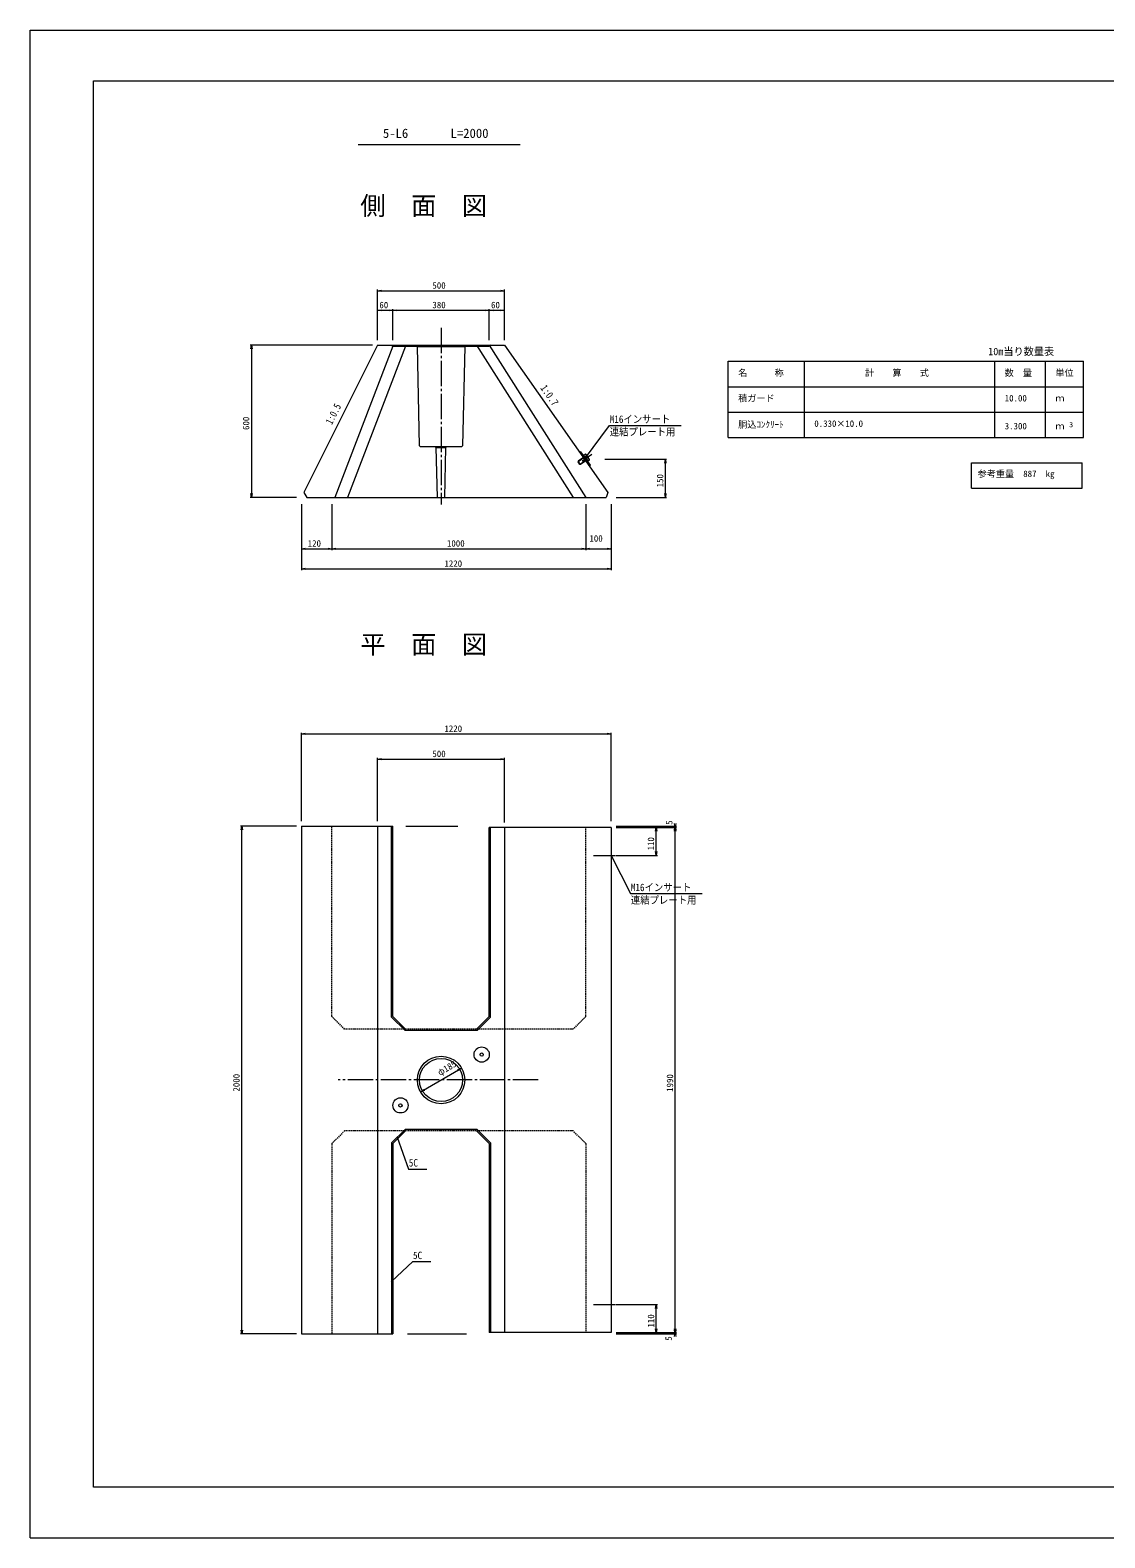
# Model space of a CAD drawing. Units: millimetres on the paper, with parts at other scales. Extents: x 0 to 841, y 1 to 595.
# Drawn here: x 0 to 423, y 1 to 595 of the extents above; entities that cross this region are included whole.
import ezdxf
from ezdxf.enums import TextEntityAlignment as Align

# ---------------------------------------------------------------- set-up
doc = ezdxf.new("R2010")
doc.units = ezdxf.units.MM
doc.linetypes.add('USER1', pattern=[0.75, 0.5, -0.25])
doc.linetypes.add('USER2', pattern=[13, 10, -1, 1, -1])
for name, color, linetype, lineweight in [('0_2', 7, 'Continuous', 18), ('D-MTR-FRAM（材料表図枠）', 2, 'Continuous', 18), ('D-STR-DIM（寸法）', 7, 'Continuous', 18), ('D-STR-HTXT（旗揚げ）', 7, 'Continuous', 18), ('D-STR-STRn（構造物）', 7, 'USER2', 18), ('D-STR（構造物外形線）', 1, 'Continuous', 18), ('D-TTL(外枠）', 2, 'Continuous', 18), ('DEFPOINTS_3', 8, 'Continuous', 18), ('用紙-作図レイヤ', 5, 'Continuous', 18)]:
    doc.layers.add(name, color=color, linetype=linetype, lineweight=lineweight)
for name, color, linetype in [('D-MTR-TXT(文字列）', 7, 'Continuous'), ('D-MTR（材料表タイトル）', 7, 'Continuous'), ('D-STR-TXT（文字）', 7, 'Continuous'), ('D-TTL-TXT（文字）', 7, 'Continuous')]:
    doc.layers.add(name, color=color, linetype=linetype)
doc.styles.add('ＭＳ ゴシック', font='')
doc.styles.get('ＭＳ ゴシック').set_extended_font_data('MS Gothic')

msp = doc.modelspace()

# ---------------------------------------------------------------- linework, layer by layer
at = {"layer": '0_2'}
for p, q in [((136.946, 492.558), (138.446, 492.808)), ((138.446, 492.308), (136.946, 492.558)), ((136.946, 492.558), (137.146, 492.558)), ((185.446, 492.808), (186.946, 492.558)), ((186.946, 492.558), (185.446, 492.308)), ((186.946, 492.558), (186.746, 492.558)), ((136.946, 484.873), (138.446, 485.123)), ((138.446, 484.623), (136.946, 484.873)), ((136.946, 484.873), (137.146, 484.873)), ((141.446, 485.123), (142.946, 484.873)), ((142.946, 484.873), (141.446, 484.623)), ((142.946, 484.873), (142.746, 484.873)), ((142.946, 484.873), (144.446, 485.123)), ((144.446, 484.623), (142.946, 484.873)), ((142.946, 484.873), (143.146, 484.873)), ((179.446, 485.123), (180.946, 484.873)), ((180.946, 484.873), (179.446, 484.623)), ((180.946, 484.873), (180.746, 484.873)), ((180.946, 484.873), (182.446, 485.123)), ((182.446, 484.623), (180.946, 484.873)), ((180.946, 484.873), (181.146, 484.873)), ((185.446, 485.123), (186.946, 484.873)), ((186.946, 484.873), (185.446, 484.623)), ((186.946, 484.873), (186.746, 484.873)), ((86.955, 469.669), (87.205, 471.169)), ((87.205, 471.169), (87.455, 469.669)), ((87.205, 471.169), (87.205, 470.969)), ((218.446, 426.169), (218.628, 426.634)), ((218.446, 426.169), (218.742, 426.571)), ((218.446, 426.169), (218.837, 426.481)), ((250.064, 424.669), (250.314, 426.169)), ((250.314, 426.169), (250.564, 424.669)), ((250.314, 426.169), (250.314, 425.969)), ((87.205, 411.169), (86.955, 412.669)), ((87.455, 412.669), (87.205, 411.169)), ((87.205, 411.169), (87.205, 411.369)), ((250.314, 411.169), (250.064, 412.669)), ((250.564, 412.669), (250.314, 411.169)), ((250.314, 411.169), (250.314, 411.369)), ((106.946, 390.931), (108.446, 391.181)), ((108.446, 390.681), (106.946, 390.931)), ((106.946, 390.931), (107.146, 390.931)), ((117.446, 391.181), (118.946, 390.931)), ((118.946, 390.931), (117.446, 390.681)), ((118.946, 390.931), (118.746, 390.931)), ((118.946, 390.931), (120.446, 391.181)), ((120.446, 390.681), (118.946, 390.931)), ((118.946, 390.931), (119.146, 390.931)), ((217.446, 391.181), (218.946, 390.931)), ((218.946, 390.931), (217.446, 390.681)), ((218.946, 390.931), (218.746, 390.931)), ((218.946, 390.931), (220.446, 391.181)), ((220.446, 390.681), (218.946, 390.931)), ((218.946, 390.931), (219.146, 390.931)), ((227.446, 391.181), (228.946, 390.931)), ((228.946, 390.931), (227.446, 390.681)), ((228.946, 390.931), (228.746, 390.931)), ((106.946, 382.99), (108.446, 383.24)), ((108.446, 382.74), (106.946, 382.99)), ((106.946, 382.99), (107.146, 382.99)), ((227.446, 383.24), (228.946, 382.99)), ((228.946, 382.99), (227.446, 382.74)), ((228.946, 382.99), (228.746, 382.99)), ((106.946, 317.968), (108.446, 318.218)), ((108.446, 317.718), (106.946, 317.968)), ((106.946, 317.968), (107.146, 317.968)), ((227.446, 318.218), (228.946, 317.968)), ((228.946, 317.968), (227.446, 317.718)), ((228.946, 317.968), (228.746, 317.968)), ((136.946, 308.035), (138.446, 308.285)), ((138.446, 307.785), (136.946, 308.035)), ((136.946, 308.035), (137.146, 308.035)), ((185.446, 308.285), (186.946, 308.035)), ((186.946, 308.035), (185.446, 307.785)), ((186.946, 308.035), (186.746, 308.035)), ((83.143, 280.135), (83.393, 281.635)), ((83.393, 281.635), (83.643, 280.135)), ((83.393, 281.635), (83.393, 281.435)), ((246.467, 279.635), (246.717, 281.135)), ((246.717, 281.135), (246.967, 279.635)), ((246.717, 281.135), (246.717, 280.935)), ((254.212, 281.135), (253.962, 282.635)), ((253.962, 280.135), (254.212, 281.635)), ((253.962, 279.635), (254.212, 281.135)), ((254.462, 282.635), (254.212, 281.135)), ((254.212, 281.635), (254.462, 280.135)), ((254.212, 281.635), (254.212, 281.435)), ((254.212, 281.135), (254.212, 281.335)), ((254.212, 281.135), (254.462, 279.635)), ((254.212, 281.135), (254.212, 280.935)), ((246.717, 270.135), (246.467, 271.635)), ((246.967, 271.635), (246.717, 270.135)), ((246.717, 270.135), (246.717, 270.335)), ((168.517, 185.752), (169.939, 186.291)), ((169.939, 186.291), (168.769, 185.32)), ((169.939, 186.291), (169.766, 186.19)), ((153.953, 176.98), (155.123, 177.951)), ((155.375, 177.519), (153.953, 176.98)), ((153.953, 176.98), (154.126, 177.081)), ((144.672, 159.068), (144.84, 158.597)), ((144.672, 159.068), (144.956, 158.657)), ((144.672, 159.068), (144.712, 158.57)), ((142.446, 102.291), (142.71, 102.715)), ((142.446, 102.291), (142.811, 102.632)), ((142.446, 102.291), (142.887, 102.526)), ((246.496, 91.635), (246.746, 93.135)), ((246.746, 93.135), (246.996, 91.635)), ((246.746, 93.135), (246.746, 92.935)), ((246.746, 82.135), (246.496, 83.635)), ((246.996, 83.635), (246.746, 82.135)), ((254.212, 82.135), (253.962, 83.635)), ((254.462, 83.635), (254.212, 82.135)), ((83.393, 81.635), (83.143, 83.135)), ((83.643, 83.135), (83.393, 81.635)), ((83.393, 81.635), (83.393, 81.835)), ((246.746, 82.135), (246.746, 82.335)), ((254.212, 81.635), (253.962, 83.135)), ((253.962, 80.635), (254.212, 82.135)), ((254.462, 83.135), (254.212, 81.635)), ((254.212, 82.135), (254.212, 82.335)), ((254.212, 82.135), (254.462, 80.635)), ((254.212, 82.135), (254.212, 81.935)), ((254.212, 81.635), (254.212, 81.835))]:
    msp.add_line(p, q, dxfattribs=at)
at = {"layer": 'D-MTR-FRAM（材料表図枠）'}
for p, q in [((275.08, 464.783), (415.08, 464.783)), ((275.08, 434.783), (275.08, 464.783)), ((305.08, 434.783), (305.08, 464.783)), ((380.08, 434.783), (380.08, 464.783)), ((400.08, 434.783), (400.08, 464.783)), ((400.08, 434.783), (400.08, 464.783)), ((415.08, 434.783), (415.08, 464.783)), ((275.08, 454.783), (415.08, 454.783)), ((275.08, 444.783), (415.08, 444.783)), ((275.08, 434.783), (415.08, 434.783)), ((370.994, 414.783), (370.994, 424.783)), ((370.994, 424.783), (414.487, 424.783)), ((414.487, 414.783), (414.487, 424.783)), ((370.994, 414.783), (414.487, 414.783))]:
    msp.add_line(p, q, dxfattribs=at)
at = {"layer": 'D-STR-DIM（寸法）'}
for p, q in [((136.946, 473.169), (136.946, 493.058)), ((186.946, 473.169), (186.946, 493.058)), ((137.146, 492.558), (186.746, 492.558)), ((136.946, 473.169), (136.946, 485.373)), ((137.146, 484.873), (142.746, 484.873)), ((142.946, 473.169), (142.946, 485.373)), ((142.946, 473.169), (142.946, 485.373)), ((143.146, 484.873), (180.746, 484.873)), ((180.946, 473.169), (180.946, 485.373)), ((180.946, 473.169), (180.946, 485.373)), ((181.146, 484.873), (186.746, 484.873)), ((186.946, 473.169), (186.946, 485.373)), ((134.946, 471.169), (86.705, 471.169)), ((87.205, 470.969), (87.205, 411.369)), ((226.43, 426.169), (250.814, 426.169)), ((250.314, 411.369), (250.314, 425.969)), ((104.946, 411.169), (86.705, 411.169)), ((230.93, 411.169), (250.814, 411.169)), ((106.946, 408.49), (106.946, 390.431)), ((106.946, 408.49), (106.946, 382.49)), ((118.946, 408.49), (118.946, 390.431)), ((118.946, 408.49), (118.946, 390.431)), ((218.946, 408.49), (218.946, 390.431)), ((218.946, 408.49), (218.946, 390.431)), ((228.946, 408.49), (228.946, 390.431)), ((228.946, 408.49), (228.946, 382.49)), ((107.146, 390.931), (118.746, 390.931)), ((119.146, 390.931), (218.746, 390.931)), ((219.146, 390.931), (228.746, 390.931)), ((107.146, 382.99), (228.746, 382.99)), ((106.946, 283.635), (106.946, 318.468)), ((107.146, 317.968), (228.746, 317.968)), ((228.946, 283.635), (228.946, 318.468)), ((136.946, 283.635), (136.946, 308.535)), ((137.146, 308.035), (186.746, 308.035)), ((186.946, 283.135), (186.946, 308.535)), ((104.946, 281.635), (82.893, 281.635)), ((83.393, 81.835), (83.393, 281.435)), ((230.946, 281.635), (254.712, 281.635)), ((230.946, 281.135), (254.712, 281.135)), ((230.946, 281.135), (247.217, 281.135)), ((230.946, 281.135), (254.712, 281.135)), ((246.717, 270.335), (246.717, 280.935)), ((254.212, 281.335), (254.212, 281.435)), ((254.212, 82.335), (254.212, 280.935)), ((230.946, 270.135), (247.217, 270.135)), ((154.126, 177.081), (169.766, 186.19)), ((230.946, 93.135), (247.246, 93.135)), ((246.746, 82.335), (246.746, 92.935)), ((104.946, 81.635), (82.893, 81.635)), ((230.946, 82.135), (254.712, 82.135)), ((230.946, 82.135), (254.712, 82.135)), ((230.946, 81.635), (254.712, 81.635)), ((234.946, 82.135), (247.246, 82.135)), ((254.212, 81.835), (254.212, 81.935))]:
    msp.add_line(p, q, dxfattribs=at)
at = {"layer": 'D-STR-HTXT（旗揚げ）'}
msp.add_line((129.331, 550.249), (193.115, 550.249), dxfattribs=at)
at = {"layer": 'D-STR-STRn（構造物）'}
for p, q in [((161.946, 477.975), (161.946, 408.323)), ((200.204, 181.635), (121.456, 181.635))]:
    msp.add_line(p, q, dxfattribs=at)
at = {"layer": 'D-STR（構造物外形線）'}
for p, q in [((136.946, 471.169), (107.896, 413.069)), ((142.946, 470.719), (120.111, 411.169)), ((147.946, 470.719), (125.111, 411.169)), ((136.946, 471.169), (186.946, 471.169)), ((142.446, 471.169), (142.946, 470.719)), ((142.946, 470.719), (180.946, 470.719)), ((147.739, 471.169), (147.946, 470.719)), ((152.446, 470.569), (151.946, 471.169)), ((152.446, 470.569), (171.446, 470.569)), ((153.439, 431.469), (152.596, 470.569)), ((171.296, 470.569), (170.452, 431.469)), ((171.946, 471.169), (171.446, 470.569)), ((176.153, 471.169), (175.946, 470.719)), ((175.946, 471.169), (213.946, 411.169)), ((181.446, 471.169), (180.946, 470.719)), ((180.946, 471.169), (218.946, 411.169)), ((186.946, 471.169), (227.616, 413.069)), ((153.746, 431.169), (153.439, 431.469)), ((153.746, 431.169), (170.146, 431.169)), ((160.046, 430.869), (159.746, 431.169)), ((160.046, 430.869), (159.746, 431.169)), ((160.046, 430.869), (163.846, 430.869)), ((160.521, 411.169), (160.046, 430.869)), ((160.046, 430.869), (163.846, 430.869)), ((163.371, 411.169), (163.846, 430.869)), ((163.846, 430.869), (164.146, 431.169)), ((163.846, 430.869), (164.146, 431.169)), ((170.146, 431.169), (170.452, 431.469)), ((217.074, 429.175), (216.582, 428.831)), ((220.801, 423.85), (217.074, 429.175)), ((217.519, 425.52), (221.318, 428.179)), ((220.801, 423.85), (220.31, 423.506)), ((107.896, 413.069), (109.07, 411.169)), ((109.07, 411.169), (227.046, 411.169)), ((160.521, 411.169), (163.371, 411.169)), ((160.521, 411.169), (163.371, 411.169)), ((227.616, 413.069), (227.046, 411.169)), ((106.946, 281.635), (106.946, 81.635)), ((106.946, 281.635), (142.946, 281.635)), ((136.946, 281.635), (136.946, 132.635)), ((142.446, 206.428), (142.446, 281.635)), ((142.946, 206.635), (142.946, 281.635)), ((180.946, 206.635), (180.946, 281.135)), ((228.946, 281.135), (180.946, 281.135)), ((201.946, 281.135), (180.946, 281.135)), ((181.446, 206.428), (181.446, 281.135)), ((186.946, 281.135), (186.946, 82.135)), ((228.946, 281.135), (228.946, 82.135)), ((147.739, 201.135), (142.446, 206.428)), ((147.946, 201.635), (142.946, 206.635)), ((180.946, 206.635), (175.946, 201.635)), ((181.446, 206.428), (176.153, 201.135)), ((176.153, 201.135), (147.739, 201.135)), ((147.739, 162.135), (142.446, 156.842)), ((147.946, 161.635), (142.946, 156.635)), ((176.153, 162.135), (147.739, 162.135)), ((180.946, 156.635), (175.946, 161.635)), ((181.446, 156.842), (176.153, 162.135)), ((142.446, 156.842), (142.446, 81.635)), ((142.946, 156.635), (142.946, 81.635)), ((180.946, 156.635), (180.946, 82.135)), ((181.446, 156.842), (181.446, 82.135)), ((136.946, 132.635), (136.946, 81.635)), ((106.946, 81.635), (142.946, 81.635)), ((228.946, 82.135), (180.946, 82.135))]:
    msp.add_line(p, q, dxfattribs=at)
at = {"layer": 'D-STR（構造物外形線）', "color": 7, "linetype": 'USER1'}
for p, q in [((118.946, 206.635), (118.946, 281.635)), ((218.946, 206.635), (218.946, 281.135)), ((123.946, 201.635), (118.946, 206.635)), ((218.946, 206.635), (213.946, 201.635)), ((214.03, 201.635), (123.946, 201.635)), ((123.946, 161.635), (118.946, 156.635)), ((214.03, 161.635), (123.946, 161.635)), ((218.946, 156.635), (213.946, 161.635)), ((118.946, 156.635), (118.946, 81.635)), ((218.946, 156.635), (218.946, 82.135))]:
    msp.add_line(p, q, dxfattribs=at)
at = {"layer": 'D-STR（構造物外形線）', "color": 4}
for p, q in [((148.029, 281.635), (168.615, 281.635)), ((148.721, 81.635), (171.98, 81.635))]:
    msp.add_line(p, q, dxfattribs=at)
at = {"layer": 'D-STR（構造物外形線）', "color": 5}
for p, q in [((221.952, 270.135), (230.631, 270.135)), ((221.952, 93.135), (230.643, 93.135))]:
    msp.add_line(p, q, dxfattribs=at)
at = {"layer": 'D-STR（構造物外形線）'}
for centre, radius in [((161.946, 181.635), 9.35), ((161.946, 181.635), 8.5), ((177.946, 191.635), 3), ((177.946, 191.635), 0.65), ((145.946, 171.635), 3), ((145.946, 171.635), 0.65)]:
    msp.add_circle(centre, radius, dxfattribs=at)
at = {"layer": 'D-TTL(外枠）'}
for p, q in [((25.033, 575.249), (820.033, 575.249)), ((25.033, 21.249), (25.033, 575.249)), ((820.033, 21.249), (25.033, 21.249))]:
    msp.add_line(p, q, dxfattribs=at)
at = {"layer": 'DEFPOINTS_3'}
for p, q in [((0.033, 1.249), (0.033, 595.249)), ((0.033, 595.249), (841.033, 595.249)), ((0.033, 1.249), (840.033, 1.249))]:
    msp.add_line(p, q, dxfattribs=at)
at = {"layer": '用紙-作図レイヤ', "color": 7}
for p, q in [((218.446, 426.169), (228.306, 439.552)), ((228.306, 439.552), (256.506, 439.552)), ((228.946, 270.135), (236.621, 255.071)), ((236.621, 255.071), (264.821, 255.071)), ((144.672, 159.068), (149.136, 146.549)), ((149.136, 146.549), (156.336, 146.549)), ((142.446, 102.291), (150.776, 110.089)), ((150.776, 110.089), (157.976, 110.089))]:
    msp.add_line(p, q, dxfattribs=at)
at = {"layer": '用紙-作図レイヤ'}
for p, q in [((218.874, 428.16), (218.143, 427.648)), ((219.069, 428.069), (218.874, 428.16)), ((220.445, 426.103), (219.069, 428.069)), ((216.021, 425.448), (215.972, 425.169)), ((216.66, 424.186), (215.972, 425.169)), ((218.308, 426.854), (215.982, 425.225)), ((218.479, 427.168), (216.021, 425.448)), ((216.939, 424.137), (216.021, 425.448)), ((216.939, 424.137), (216.66, 424.186)), ((219.042, 425.805), (216.716, 424.176)), ((219.396, 425.857), (216.939, 424.137)), ((219.732, 425.378), (218.143, 427.648)), ((219.134, 425.674), (218.217, 426.985)), ((218.479, 427.168), (218.308, 426.854)), ((219.272, 427.592), (218.54, 427.08)), ((219.396, 425.857), (219.042, 425.805)), ((220.066, 426.457), (219.335, 425.945)), ((220.463, 425.89), (219.732, 425.378)), ((220.463, 425.89), (220.445, 426.103))]:
    msp.add_line(p, q, dxfattribs=at)
for centre, radius, start, end in [((218.658, 427.586), 0.613, 0.60777, 69.37627), ((217.878, 425.771), 2.293, 17.40407, 52.57997), ((219.85, 425.883), 0.613, 0.60777, 69.37627)]:
    msp.add_arc(centre, radius, start, end, dxfattribs=at)

# ---------------------------------------------------------------- texts
at = {"layer": 'D-MTR-TXT(文字列）', "style": 'ＭＳ ゴシック'}
for s, height, p in [('名\u3000\u3000\u3000称', 2.566, (279.003, 458.186)), ('計\u3000\u3000算\u3000\u3000式', 2.566, (329.01, 458.186)), ('数\u3000量', 2.566, (384.003, 458.186)), ('単位', 2.566, (404.003, 458.186)), ('積ガード', 2.566, (279.003, 448.186)), ('10.00', 2.566, (384.03, 448.186)), ('ｍ', 2.566, (404.003, 448.186)), ('胴込ｺﾝｸﾘｰﾄ', 2.566, (279.003, 437.818)), ('0.330×10.0', 2.566, (309.003, 438.186)), ('3.300', 2.566, (384.03, 437.186)), ('ｍ', 2.566, (404.003, 437.186)), ('3', 2.053, (409.405, 438.191)), ('参考重量\u3000887\u3000kg', 2.566, (373.365, 418.406))]:
    msp.add_text(s, height=height, dxfattribs=at).set_placement(p, align=Align.BOTTOM_LEFT)
at = {"layer": 'D-MTR（材料表タイトル）', "style": 'ＭＳ ゴシック'}
msp.add_text('10m当り数量表', height=2.933, dxfattribs=at).set_placement((377.524, 466.309), align=Align.BOTTOM_LEFT)
at = {"layer": 'D-STR-DIM（寸法）', "style": 'ＭＳ ゴシック'}
for s, p in [('500', (158.526, 492.608)), ('60', (137.636, 484.923)), ('380', (158.526, 484.923)), ('60', (181.636, 484.923)), ('120', (109.401, 390.981)), ('1000', (164.264, 390.981)), ('100', (220.401, 392.931)), ('1220', (163.264, 383.039)), ('1220', (163.264, 318.018)), ('500', (158.526, 308.085))]:
    msp.add_text(s, height=2.566, dxfattribs=at).set_placement(p, align=Align.BOTTOM_LEFT)
for s, rotation, p in [('600', 90, (87.155, 437.722)), ('150', 90, (250.264, 415.124)), ('5', 90, (253.872, 282.164)), ('110', 90, (246.667, 272.091)), ('φ185', 30.218, (161.854, 182.58)), ('2000', 90, (83.343, 177.069)), ('1990', 90, (254.162, 176.954)), ('110', 90, (246.696, 84.091)), ('5', 90, (253.627, 78.929))]:
    msp.add_text(s, height=2.566, rotation=rotation, dxfattribs=at).set_placement(p, align=Align.BOTTOM_LEFT)
at = {"layer": 'D-STR-TXT（文字）', "style": 'ＭＳ ゴシック'}
for s, rotation, width, p in [('1:0.7', 304.992, 0.9, (200.197, 453.761)), ('1:0.5', 63.31, 0.85, (119.678, 439.187))]:
    msp.add_text(s, height=2.933, rotation=rotation, dxfattribs=dict(at, width=width)).set_placement(p, align=Align.BOTTOM_LEFT)
at = {"layer": 'D-TTL-TXT（文字）', "style": 'ＭＳ ゴシック'}
for s, height, p in [('5-L6', 3.666, (139.033, 551.698)), ('L=2000', 3.666, (165.678, 551.698)), ('側\u3000面\u3000図', 7.331, (130.125, 520.207)), ('平\u3000面\u3000図', 7.331, (130.125, 347.349))]:
    msp.add_text(s, height=height, dxfattribs=at).set_placement(p, align=Align.BOTTOM_LEFT)
at = {"layer": '用紙-作図レイヤ', "color": 7, "style": 'ＭＳ ゴシック', "width": 0.9}
for s, p in [('M16インサート', (228.408, 439.65)), ('連結プレート用', (228.408, 434.652)), ('M16インサート', (236.723, 255.169)), ('連結プレート用', (236.723, 250.171)), ('5C', (149.234, 146.649)), ('5C', (150.878, 110.189))]:
    msp.add_text(s, height=2.933, dxfattribs=at).set_placement(p, align=Align.BOTTOM_LEFT)

doc.saveas('drawing.dxf')
